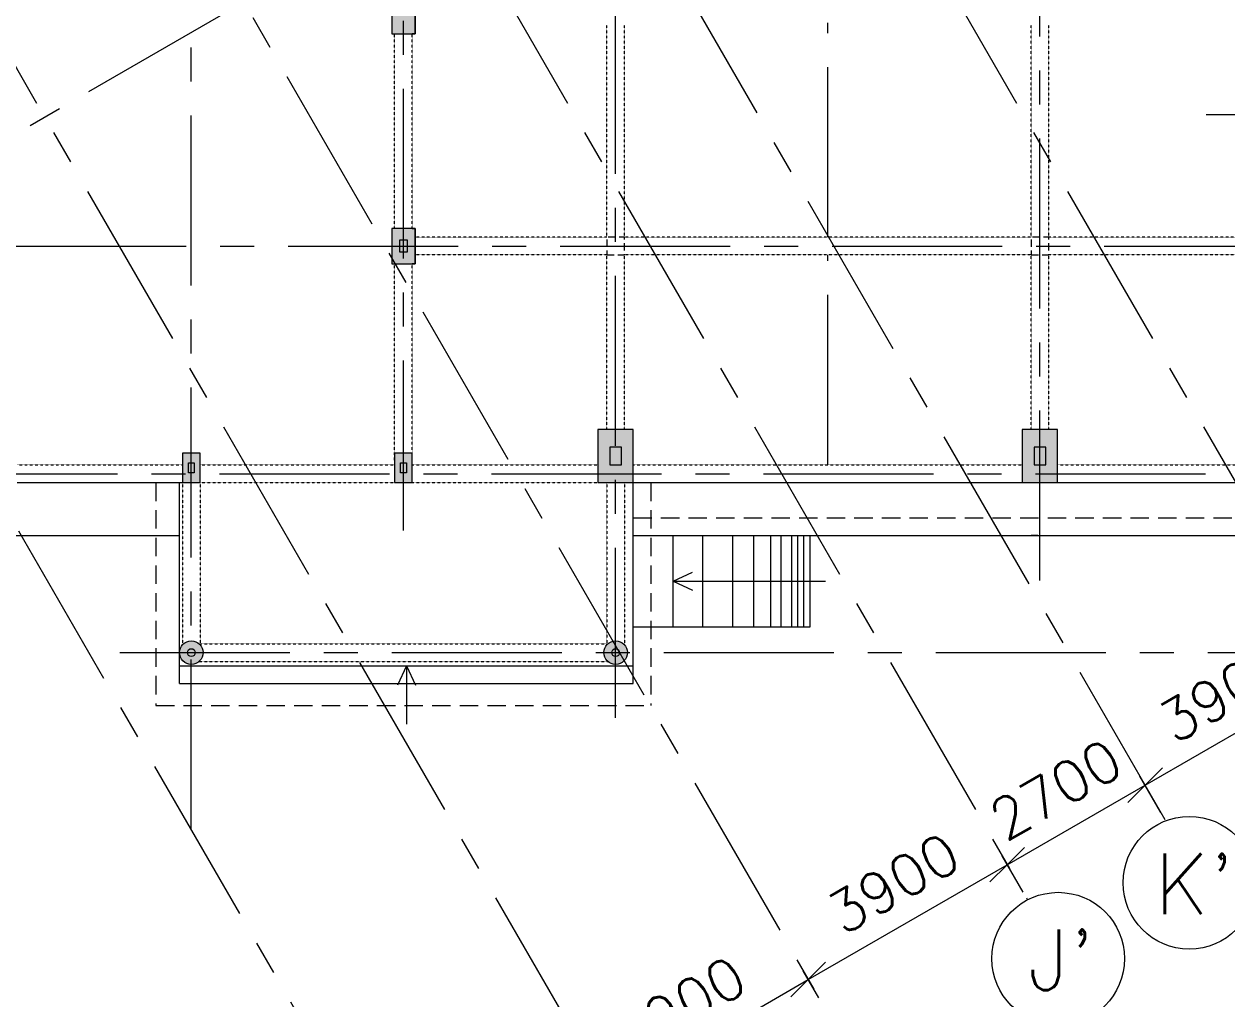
# Model space of a CAD drawing. Header units: millimetres. Extents: x 340192 to 549303, y -616317 to -538642.
# Drawn here: x 452804 to 455015, y -589381 to -587588 of the extents above; entities that cross this region are included whole.
import ezdxf
from ezdxf.enums import TextEntityAlignment as Align
from ezdxf.lldxf.tags import DXFTag

# ---------------------------------------------------------------- set-up
doc = ezdxf.new("R2010")
doc.units = ezdxf.units.MM
doc.header["$LTSCALE"] = 250
doc.header["$MEASUREMENT"] = 0
for name, pattern in [('( Center )', [2, 1.25, -0.25, 0.25, -0.25]), ('__HIDDEN__0', [375, 250, -125]), ('__HIDDEN__2', [375, 250, -125]), ('HIDDEN', [375, 250, -125]), ('HIDDENX2', [0.75, 0.5, -0.25])]:
    doc.linetypes.add(name, pattern=pattern)
doc.layers.get('DEFPOINTS').update_dxf_attribs({"lineweight": 0})
for name, color, linetype, lineweight in [('AR-GREENARY', 3, 'Continuous', 0), ('AR-PLTH-PROTCN', 5, 'Continuous', 0), ('AR-PROJ-ABV', 4, 'HIDDENX2', 0), ('CV-AB-CJ', 2, 'Continuous', 0), ('CV-CB-BEAM', 7, 'Continuous', 0), ('CV-CB-CIVIL', 70, 'Continuous', 0), ('CV-CB-COLUMN', 3, 'Continuous', 0), ('CV-CB-SHADE', 25, 'Continuous', 0), ('CV-GRID_LINE', 8, 'CENTER', 0), ('CV-GRID_NO', 6, 'Continuous', 0), ('CV-MISC', 3, 'Continuous', 0)]:
    doc.layers.add(name, color=color, linetype=linetype, lineweight=lineweight)
doc.styles.add('ROMANS_0', font='romans.shx')
doc.styles.add('Style-romans', font='romans.shx')
tags = doc.linetypes.add('CENTER', pattern=[2, 1.25, -0.25, 0.25, -0.25]).pattern_tags.tags
tags[10:11] = [DXFTag(74, 4), DXFTag(75, 0), DXFTag(340, '0'), DXFTag(46, 1.0), DXFTag(50, 0.0), DXFTag(44, 0.0), DXFTag(45, 0.0)]
tags[8:9] = [DXFTag(74, 4), DXFTag(75, 0), DXFTag(340, '0'), DXFTag(46, 1.0), DXFTag(50, 0.0), DXFTag(44, 0.0), DXFTag(45, 0.0)]
tags[6:7] = [DXFTag(74, 4), DXFTag(75, 0), DXFTag(340, '0'), DXFTag(46, 1.0), DXFTag(50, 0.0), DXFTag(44, 0.0), DXFTag(45, 0.0)]
tags[4:5] = [DXFTag(74, 4), DXFTag(75, 0), DXFTag(340, '0'), DXFTag(46, 1.0), DXFTag(50, 0.0), DXFTag(44, 0.0), DXFTag(45, 0.0)]
doc.dimstyles.new('.15', dxfattribs={"dimtxt": 75, "dimasz": 0.00015, "dimexe": 18.75, "dimexo": 18.75, "dimgap": 37.5, "dimtad": 1, "dimdec": 0, "dimlfac": 9.227778, "dimzin": 0, "dimdsep": 46, "dimtxsty": 'ROMANS_0', "dimblk": 'TICK', "dimcen": 60, "dimclrd": 2, "dimclre": 2, "dimclrt": 3, "dimadec": 0, "dimazin": 0, "dimtfac": 1, "dimtdec": 0, "dimtofl": 0, "dimtmove": 0, "dimatfit": 3, "dimldrblk": 'TICK', "dimfxl": 1, "dimtolj": 1, "dimtzin": 0, "dimlwd": -1, "dimlwe": -1, "dimarcsym": 0})

# ---------------------------------------------------------------- blocks, each defined once
blk = doc.blocks.new('TICK')
at = {"color": 3}
blk.add_line((-289777.747, -77645.713), (0, 0), dxfattribs=at)
blk = doc.blocks.new('*D234')
at = {"layer": 'CV-CB-SHADE', "color": 2, "transparency": 16777216}
for p, q in [((454264.6, -589378.6), (454235.9, -589328.9)), ((453898.7, -589589.8), (453870, -589540.2))]:
    blk.add_line(p, q, dxfattribs=at)
at = {"layer": 'CV-CB-SHADE', "color": 0, "transparency": 16777216}
blk.add_line((453879.4, -589556.4), (454245.3, -589345.2), dxfattribs=at)
at = {"layer": 'DEFPOINTS', "color": 0, "transparency": 16777216}
for p in [(454245.3, -589345.2), (454274, -589394.8), (453908.1, -589606.1)]:
    blk.add_point(p, dxfattribs=at)
at = {"layer": 'CV-CB-SHADE', "color": 0, "transparency": 16777216, "xscale": 0.00015, "yscale": 0.00015, "zscale": 0.00015}
for p, rotation in [((454245.3, -589345.2), 29.99999999837793), ((453879.4, -589556.4), 209.999999998378)]:
    blk.add_blockref('TICK', p, dxfattribs=dict(at, rotation=rotation))
at = {"layer": 'CV-CB-SHADE', "color": 3, "transparency": 16777216, "insert": (454009, -589395), "char_height": 75, "attachment_point": 5, "rotation": 30, "style": 'ROMANS_0'}
blk.add_mtext('\\A1;3900', dxfattribs=at)
blk = doc.blocks.new('*D235')
at = {"layer": 'CV-CB-SHADE', "color": 2, "transparency": 16777216}
for p, q in [((454631.5, -589169.1), (454601.8, -589117.7)), ((454264.6, -589378.6), (454235.9, -589328.9))]:
    blk.add_line(p, q, dxfattribs=at)
at = {"layer": 'CV-CB-SHADE', "color": 0, "transparency": 16777216}
blk.add_line((454245.3, -589345.2), (454611.2, -589133.9), dxfattribs=at)
at = {"layer": 'DEFPOINTS', "color": 0, "transparency": 16777216}
for p in [(454611.2, -589133.9), (454640.9, -589185.3), (454274, -589394.8)]:
    blk.add_point(p, dxfattribs=at)
at = {"layer": 'CV-CB-SHADE', "color": 0, "transparency": 16777216, "xscale": 0.00015, "yscale": 0.00015, "zscale": 0.00015}
for p, rotation in [((454611.2, -589133.9), 29.99999999837793), ((454245.3, -589345.2), 209.999999998378)]:
    blk.add_blockref('TICK', p, dxfattribs=dict(at, rotation=rotation))
at = {"layer": 'CV-CB-SHADE', "color": 3, "transparency": 16777216, "insert": (454402, -589168.1), "char_height": 75, "attachment_point": 5, "rotation": 30, "style": 'ROMANS_0'}
blk.add_mtext('\\A1;3900', dxfattribs=at)
blk = doc.blocks.new('*D236')
at = {"layer": 'CV-CB-SHADE', "color": 2, "transparency": 16777216}
for p, q in [((454893.6, -589038.1), (454855.1, -588971.4)), ((454640.3, -589184.3), (454601.8, -589117.7))]:
    blk.add_line(p, q, dxfattribs=at)
at = {"layer": 'CV-CB-SHADE', "color": 0, "transparency": 16777216}
blk.add_line((454611.2, -589133.9), (454864.5, -588987.7), dxfattribs=at)
at = {"layer": 'DEFPOINTS', "color": 0, "transparency": 16777216}
for p in [(454864.5, -588987.7), (454903, -589054.3), (454649.7, -589200.6)]:
    blk.add_point(p, dxfattribs=at)
at = {"layer": 'CV-CB-SHADE', "color": 0, "transparency": 16777216, "xscale": 0.00015, "yscale": 0.00015, "zscale": 0.00015}
for p, rotation in [((454864.5, -588987.7), 29.99999999837793), ((454611.2, -589133.9), 209.999999998378)]:
    blk.add_blockref('TICK', p, dxfattribs=dict(at, rotation=rotation))
at = {"layer": 'CV-CB-SHADE', "color": 3, "transparency": 16777216, "insert": (454700.4, -588995.8), "char_height": 75, "attachment_point": 5, "rotation": 30, "style": 'ROMANS_0'}
blk.add_mtext('\\A1;2700', dxfattribs=at)
blk = doc.blocks.new('*D237')
at = {"layer": 'CV-CB-SHADE', "color": 2, "transparency": 16777216}
for p, q in [((455249.2, -588809), (455221, -588760.2)), ((454864.5, -588987.7), (455230.4, -588776.4)), ((454883.3, -589020.2), (454855.1, -588971.4))]:
    blk.add_line(p, q, dxfattribs=at)
at = {"layer": 'DEFPOINTS', "color": 0, "transparency": 16777216}
for p in [(455230.4, -588776.4), (455258.6, -588825.2), (454892.7, -589036.4)]:
    blk.add_point(p, dxfattribs=at)
at = {"layer": 'CV-CB-SHADE', "color": 2, "transparency": 16777216, "xscale": 0.00015, "yscale": 0.00015, "zscale": 0.00015}
for p, rotation in [((455230.4, -588776.4), 30.00000000006324), ((454864.5, -588987.7), 210.0000000000632)]:
    blk.add_blockref('TICK', p, dxfattribs=dict(at, rotation=rotation))
at = {"layer": 'CV-CB-SHADE', "color": 3, "transparency": 16777216, "insert": (455011.1, -588816.4), "char_height": 75, "attachment_point": 5, "rotation": 30, "style": 'ROMANS_0'}
blk.add_mtext('\\A1;3900', dxfattribs=at)

msp = doc.modelspace()

# ---------------------------------------------------------------- hatches: boundary and pattern name
at = {"layer": 'CV-CB-SHADE', "ltscale": 0.108333, "extrusion": (0, 0, -1)}
for points in [[(-453522.97, -587606.46), (-453522.97, -587541.46), (-453479.64, -587541.46), (-453479.64, -587606.46)], [(-453522.97, -588028.96), (-453522.97, -587963.96), (-453479.64, -587963.96), (-453479.64, -588028.96)], [(-453923.81, -588431.41), (-453923.81, -588333.91), (-453858.81, -588333.91), (-453858.81, -588431.41)], [(-453923.81, -588431.41), (-453923.81, -588333.91), (-453858.81, -588333.91), (-453858.81, -588431.41)], [(-454703.81, -588431.41), (-454703.81, -588333.91), (-454638.81, -588333.91), (-454638.81, -588431.41)], [(-454703.81, -588431.41), (-454703.81, -588333.91), (-454638.81, -588333.91), (-454638.81, -588431.41)], [(-453127.56, -588431.41), (-453127.56, -588377.25), (-453095.06, -588377.25), (-453095.06, -588431.41)], [(-453517.56, -588431.41), (-453517.56, -588377.25), (-453485.06, -588377.25), (-453485.06, -588431.41)]]:
    msp.add_hatch(color=25, dxfattribs=at).paths.add_polyline_path(points)
at = {"layer": 'CV-CB-SHADE', "linetype": 'Continuous', "ltscale": 0.000108333}
h = msp.add_hatch(color=256, dxfattribs=at)
edge = h.paths.add_edge_path()
edge.add_arc((453111.31, -588743.96), 21.67, 0, 360)
at = {"layer": 'CV-CB-SHADE', "ltscale": 0.000135417}
for points in [[(453132.97, -588743.96, 1), (453089.64, -588743.96, 1)], [(453912.97, -588743.96, 1), (453869.64, -588743.96, 1)]]:
    msp.add_hatch(color=25, dxfattribs=at).paths.add_polyline_path(points)

# ---------------------------------------------------------------- linework, layer by layer
at = {"layer": 'AR-GREENARY', "ltscale": 0.000108333}
msp.add_line((454667.51, -588528.91, -232618.36), (454655.06, -588528.91, -232618.36), dxfattribs=at)
at = {"layer": 'AR-PLTH-PROTCN', "color": 21, "ltscale": 0.000108333}
for p, q in [((452667.1, -588528.91, -232618.36), (453089.64, -588528.91, -232618.36)), ((454248.81, -588528.91, -232618.36), (455169.1, -588528.91, -232618.36))]:
    msp.add_line(p, q, dxfattribs=at)
at = {"layer": 'AR-PROJ-ABV', "linetype": '__HIDDEN__2', "ltscale": 0.000541667}
for p, q in [((453046.31, -588431.41, -232618.36), (453046.31, -588841.46, -232618.36)), ((453956.31, -588431.41, -232618.36), (453956.31, -588841.46, -232618.36)), ((453923.81, -588496.41, -232618.36), (455077.56, -588496.41, -232618.36)), ((453046.31, -588841.46, -232618.36), (453956.31, -588841.46, -232618.36))]:
    msp.add_line(p, q, dxfattribs=at)
at = {"layer": 'CV-AB-CJ', "color": 2, "ltscale": 0.000135417}
for centre in [(453111.31, -588743.96, -232618.36), (453891.31, -588743.96, -232618.36)]:
    msp.add_circle(centre, 7.22, dxfattribs=at)
msp.add_3dface([(453508.53, -587985.62, -232618.36), (453494.08, -587985.62, -232618.36), (453494.08, -588007.29, -232618.36), (453508.53, -588007.29, -232618.36)], dxfattribs=at)
at = {"layer": 'CV-AB-CJ', "color": 2, "ltscale": 0.108333}
for points in [[(453902.14, -588366.41, -232618.36), (453880.47, -588366.41, -232618.36), (453880.47, -588398.91, -232618.36), (453902.14, -588398.91, -232618.36)], [(454682.14, -588366.41, -232618.36), (454660.47, -588366.41, -232618.36), (454660.47, -588398.91, -232618.36), (454682.14, -588398.91, -232618.36)], [(453105.89, -588395.29, -232618.36), (453116.72, -588395.29, -232618.36), (453116.72, -588413.38, -232618.36), (453105.89, -588413.38, -232618.36)], [(453495.89, -588395.29, -232618.36), (453506.72, -588395.29, -232618.36), (453506.72, -588413.38, -232618.36), (453495.89, -588413.38, -232618.36)]]:
    msp.add_3dface(points, dxfattribs=at)
at = {"layer": 'CV-CB-BEAM', "linetype": 'HIDDEN', "ltscale": 4.33333e-07}
for p, q in [((453875.06, -587980.21, -232618.36), (453875.06, -587590.21, -232618.36)), ((453907.56, -587980.21, -232618.36), (453907.56, -587590.21, -232618.36)), ((454655.06, -587980.21, -232618.36), (454655.06, -587590.21, -232618.36)), ((454687.56, -587980.21, -232618.36), (454687.56, -587590.21, -232618.36)), ((453485.06, -587963.96, -232618.36), (453485.06, -587606.46, -232618.36)), ((453517.56, -587963.96, -232618.36), (453517.56, -587606.46, -232618.36)), ((453875.06, -587980.21, -232618.36), (453522.97, -587980.21, -232618.36)), ((454655.06, -587980.21, -232618.36), (453907.56, -587980.21, -232618.36)), ((455039.64, -587980.21, -232618.36), (454687.56, -587980.21, -232618.36)), ((453875.06, -588012.71, -232618.36), (453522.97, -588012.71, -232618.36)), ((453875.06, -588333.91, -232618.36), (453875.06, -588012.71, -232618.36)), ((454655.06, -588012.71, -232618.36), (453907.56, -588012.71, -232618.36)), ((453907.56, -588333.91, -232618.36), (453907.56, -588012.71, -232618.36)), ((454655.06, -588333.91, -232618.36), (454655.06, -588012.71, -232618.36)), ((455039.64, -588012.71, -232618.36), (454687.56, -588012.71, -232618.36)), ((454687.56, -588333.91, -232618.36), (454687.56, -588012.71, -232618.36)), ((453485.06, -588391.87, -232618.36), (453485.06, -588028.96, -232618.36)), ((453517.56, -588391.87, -232618.36), (453517.56, -588028.96, -232618.36)), ((452790.96, -588398.91, -232618.36), (453095.06, -588398.91, -232618.36)), ((453127.56, -588398.91, -232618.36), (453485.06, -588398.91, -232618.36)), ((453517.56, -588398.91, -232618.36), (453858.81, -588398.91, -232618.36)), ((453923.81, -588398.91, -232618.36), (454638.81, -588398.91, -232618.36)), ((454703.81, -588398.91, -232618.36), (455045.06, -588398.91, -232618.36)), ((453095.06, -588431.41, -232618.36), (453095.06, -588726.23, -232618.36)), ((453127.56, -588431.41, -232618.36), (453127.56, -588726.23, -232618.36)), ((453127.56, -588431.41, -232618.36), (453485.06, -588431.41, -232618.36)), ((453517.56, -588431.41, -232618.36), (453858.81, -588431.41, -232618.36)), ((453875.06, -588431.41, -232618.36), (453875.06, -588727.71, -232618.36)), ((453907.56, -588431.41, -232618.36), (453907.56, -588729.63, -232618.36)), ((453125.64, -588727.71, -232618.36), (453875.06, -588727.71, -232618.36)), ((453125.64, -588760.21, -232618.36), (453876.98, -588760.21, -232618.36))]:
    msp.add_line(p, q, dxfattribs=at)
at = {"layer": 'CV-CB-BEAM', "linetype": 'Continuous', "ltscale": 0.000108333}
for p, q in [((452790.96, -588431.41, -232618.36), (453095.06, -588431.41, -232618.36)), ((453923.81, -588431.41, -232618.36), (454638.81, -588431.41, -232618.36)), ((454703.81, -588431.41, -232618.36), (455045.06, -588431.41, -232618.36))]:
    msp.add_line(p, q, dxfattribs=at)
at = {"layer": 'CV-CB-CIVIL', "ltscale": 0.000108333}
for p, q in [((453089.64, -588800.83, -232618.36), (453089.64, -588431.41, -232618.36)), ((453923.81, -588800.83, -232618.36), (453923.81, -588431.41, -232618.36)), ((454248.81, -588696.83, -232618.36), (454248.81, -588528.91, -232618.36)), ((453089.64, -588768.33, -232618.36), (453923.81, -588768.33, -232618.36)), ((453089.64, -588800.83, -232618.36), (453923.81, -588800.83, -232618.36))]:
    msp.add_line(p, q, dxfattribs=at)
at = {"layer": 'CV-CB-CIVIL', "linetype": 'Continuous', "ltscale": 0.000108333}
for p, q in [((453923.81, -588528.91, -232618.36), (454248.81, -588528.91, -232618.36)), ((453923.81, -588696.83, -232618.36), (454248.81, -588696.83, -232618.36))]:
    msp.add_line(p, q, dxfattribs=at)
at = {"layer": 'CV-CB-CIVIL', "color": 2, "ltscale": 0.000108333}
for p, q in [((453996.88, -588696.83, -232618.36), (453996.88, -588528.91, -232618.36)), ((454051.89, -588696.83, -232618.36), (454051.89, -588528.91, -232618.36)), ((454106.9, -588696.83, -232618.36), (454106.9, -588528.91, -232618.36)), ((454145.52, -588696.83, -232618.36), (454145.52, -588528.91, -232618.36)), ((454176.72, -588696.83, -232618.36), (454176.72, -588528.91, -232618.36)), ((454195.85, -588696.83, -232618.36), (454195.85, -588528.91, -232618.36)), ((454214.98, -588696.83, -232618.36), (454214.98, -588528.91, -232618.36)), ((454226.21, -588696.83, -232618.36), (454226.21, -588528.91, -232618.36)), ((454237.51, -588696.83, -232618.36), (454237.51, -588528.91, -232618.36))]:
    msp.add_line(p, q, dxfattribs=at)
at = {"layer": 'CV-CB-COLUMN', "color": 3, "ltscale": 0.000135417, "elevation": -232618.36, "flags": 128}
for points in [[(453517.56, -587541.46), (453522.97, -587541.46), (453522.97, -587606.46), (453517.56, -587606.46)], [(453517.56, -587963.96), (453522.97, -587963.96), (453522.97, -588028.96), (453517.56, -588028.96)], [(454638.81, -588395.12), (454638.81, -588431.41), (454703.81, -588431.41), (454703.81, -588395.12)]]:
    msp.add_lwpolyline(points, dxfattribs=at)
at = {"layer": 'CV-CB-COLUMN', "linetype": 'Continuous', "ltscale": 0.000108333}
for centre in [(453111.31, -588743.96, -232618.36), (453891.31, -588743.96, -232618.36)]:
    msp.add_circle(centre, 21.67, dxfattribs=at)
at = {"layer": 'CV-CB-COLUMN', "color": 3, "ltscale": 0.000135417}
for centre in [(453111.31, -588743.96, -232618.36), (453891.31, -588743.96, -232618.36)]:
    msp.add_circle(centre, 21.67, dxfattribs=at)
for points in [[(453522.97, -587541.46, -232618.36), (453479.64, -587541.46, -232618.36), (453479.64, -587606.46, -232618.36), (453522.97, -587606.46, -232618.36)], [(453522.97, -587963.96, -232618.36), (453479.64, -587963.96, -232618.36), (453479.64, -588028.96, -232618.36), (453522.97, -588028.96, -232618.36)], [(453923.81, -588333.91, -232618.36), (453858.81, -588333.91, -232618.36), (453858.81, -588431.41, -232618.36), (453923.81, -588431.41, -232618.36)], [(454703.81, -588333.91, -232618.36), (454638.81, -588333.91, -232618.36), (454638.81, -588431.41, -232618.36), (454703.81, -588431.41, -232618.36)], [(453127.56, -588377.25, -232618.36), (453095.06, -588377.25, -232618.36), (453095.06, -588431.41, -232618.36), (453127.56, -588431.41, -232618.36)], [(453517.56, -588377.25, -232618.36), (453485.06, -588377.25, -232618.36), (453485.06, -588431.41, -232618.36), (453517.56, -588431.41, -232618.36)]]:
    msp.add_3dface(points, dxfattribs=at)
at = {"layer": 'CV-CB-COLUMN', "linetype": '__HIDDEN__0', "ltscale": 0.000216667}
for points in [[(453875.06, -588012.71, -232618.36), (453907.56, -588012.71, -232618.36), (453907.56, -587980.21, -232618.36), (453875.06, -587980.21, -232618.36)], [(454655.06, -588012.71, -232618.36), (454687.56, -588012.71, -232618.36), (454687.56, -587980.21, -232618.36), (454655.06, -587980.21, -232618.36)]]:
    msp.add_3dface(points, dxfattribs=at)
at = {"layer": 'CV-GRID_LINE', "linetype": '( Center )'}
for p, q in [((453111.31, -589068.96, -232618.36), (453111.31, -581620.74, -232618.36)), ((453501.31, -588519.68, -232618.36), (453501.31, -581620.74, -232618.36)), ((453891.31, -588863.98, -232618.36), (453891.31, -581620.74, -232618.36)), ((454671.31, -588611.12, -232618.36), (454671.31, -581620.74, -232618.36)), ((452036.65, -585519.67, -232618.36), (454282.61, -589409.78, -232618.36)), ((451670.76, -585730.92, -232618.36), (453916.72, -589621.03, -232618.36)), ((452646.48, -585730.92, -232618.36), (454648.51, -589198.53, -232618.36)), ((453472.09, -585730.92, -232618.36), (455267.71, -588841.03, -232618.36)), ((452994.71, -585749.06, -232618.36), (454901.82, -589052.28, -232618.36)), ((452490.11, -587962.26, -232618.36), (453193.62, -587556.09, -232618.36)), ((454281.31, -587980.21, -232618.36), (454281.31, -587586.41, -232618.36)), ((452293.47, -587654.18, -232618.36), (453550.95, -589832.2, -232618.36)), ((458914.12, -587755.41, -232618.36), (454961.13, -587755.41, -232618.36)), ((452289.45, -587996.46, -232618.36), (458914.12, -587996.46, -232618.36)), ((454281.31, -588398.91, -232618.36), (454281.31, -588012.71, -232618.36)), ((452662.87, -588415.16, -232618.36), (458914.12, -588415.16, -232618.36)), ((452980.07, -588743.96, -232618.36), (458914.12, -588743.96, -232618.36))]:
    msp.add_line(p, q, dxfattribs=at)
at = {"layer": 'CV-GRID_NO', "ltscale": 0.000216667}
for centre in [(454945.95, -589167.1, -232618.36), (454704.85, -589306.6, -232618.36)]:
    msp.add_circle(centre, 121.88, dxfattribs=at)
at = {"layer": 'CV-MISC', "ltscale": 0.000180556}
for p, q in [((453996.88, -588612.87, -232618.36), (454032.33, -588596.35, -232618.36)), ((453996.88, -588612.87, -232618.36), (454277.41, -588612.87, -232618.36)), ((453996.88, -588612.87, -232618.36), (454032.33, -588629.39, -232618.36)), ((453506.72, -588768.33, -232618.36), (453490.2, -588803.78, -232618.36)), ((453506.72, -588768.33, -232618.36), (453506.72, -588875.4, -232618.36)), ((453506.72, -588768.33, -232618.36), (453523.24, -588803.78, -232618.36))]:
    msp.add_line(p, q, dxfattribs=at)

# ---------------------------------------------------------------- texts
at = {"layer": 'CV-GRID_NO', "style": 'Style-romans'}
for s, p in [("K'", (454955.93, -589169.26, -232618.36)), ("J'", (454710.62, -589308.76, -232618.36))]:
    msp.add_text(s, height=111.429, dxfattribs=at).set_placement(p, align=Align.MIDDLE_CENTER)

# ---------------------------------------------------------------- dimensions: what is measured, and where the dimension line sits
at = {"layer": 'CV-CB-SHADE', "color": 2}
for base, p1, p2, override, picture, middle in [((455230.42, -588776.42, -232618.36), (454892.68, -589036.44, -232618.36), (455258.57, -588825.19, -232618.36), {"dimtxt": 75, "dimasz": 0.00015, "dimexe": 18.75, "dimexo": 18.75, "dimgap": 37.5, "dimlfac": 9.230769, "dimcen": 60, "dimdle": 0, "dimlwe": 65535}, '*D237', (455048.63, -588881.38, -232618.36)), ((454864.52, -588987.67, -232618.36), (454649.69, -589200.58, -232618.36), (454903, -589054.33, -232618.36), {"dimtxt": 75, "dimasz": 0.00015, "dimexe": 18.75, "dimexo": 18.75, "dimgap": 37.5, "dimlfac": 9.230769, "dimblk": 'TICK', "dimcen": 60, "dimdle": 0, "dimclrd": 0, "dimclre": 2, "dimclrt": 3, "dimlwe": 65535}, '*D236', (454737.86, -589060.8, -232618.36)), ((454611.21, -589133.92, -232618.36), (454273.98, -589394.82, -232618.36), (454640.89, -589185.34, -232618.36), {"dimtxt": 75, "dimasz": 0.00015, "dimexe": 18.75, "dimexo": 18.75, "dimgap": 37.5, "dimlfac": 9.230769, "dimblk": 'TICK', "dimcen": 60, "dimdle": 0, "dimclrd": 0, "dimclre": 2, "dimclrt": 3, "dimlwe": 65535}, '*D235', (454439.49, -589233.07, -232618.36)), ((454245.31, -589345.17, -232618.36), (453908.08, -589606.07, -232618.36), (454273.98, -589394.82, -232618.36), {"dimtxt": 75, "dimasz": 0.00015, "dimexe": 18.75, "dimexo": 18.75, "dimgap": 37.5, "dimlfac": 9.230769, "dimblk": 'TICK', "dimcen": 60, "dimdle": 0, "dimclrd": 0, "dimclre": 2, "dimclrt": 3, "dimlwe": 65535}, '*D234', (454046.46, -589459.98, -232618.36))]:
    dim = msp.add_linear_dim(base=base, p1=p1, p2=p2, angle=30, dimstyle='.15', override=override, dxfattribs=at)
    dim.commit()
    dim.dimension.update_dxf_attribs({"geometry": picture, "text_midpoint": middle, "dimtype": 160})

doc.saveas('drawing.dxf')
